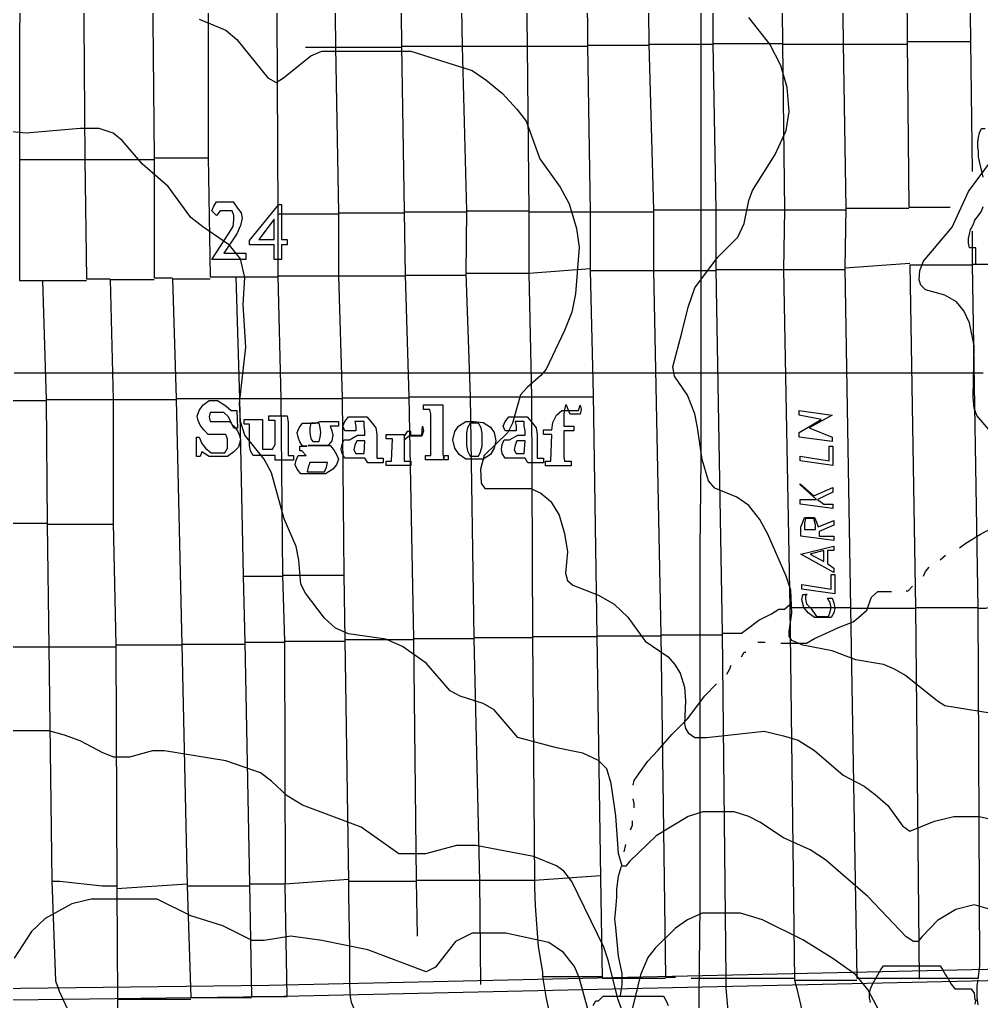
# Model space of a CAD drawing. Extents: x -0.82 to 6.83, y -0.63 to 7.9.
# Drawn here: x 1.976 to 2.53, y 6.406 to 6.971 of the extents above; entities that cross this region are included whole.
import ezdxf

# ---------------------------------------------------------------- set-up
doc = ezdxf.new("R2010")
doc.units = 0
for name, color, linetype in [('Grid', 7, 'CONTINUOUS'), ('Labels', 7, 'CONTINUOUS'), ('roads', 7, 'CONTINUOUS'), ('topo', 7, 'CONTINUOUS'), ('topo_grid', 7, 'CONTINUOUS'), ('water', 7, 'CONTINUOUS'), ('white', 7, 'CONTINUOUS')]:
    doc.layers.add(name, color=color, linetype=linetype)

msp = doc.modelspace()

# ---------------------------------------------------------------- linework, layer by layer
at = {"layer": 'Grid', "color": 1}
for points in [[(1.491971, 7.241483), (1.707619, 7.244658), (1.706037, 7.036378), (1.704454, 6.828654), (1.705507, 6.619871), (1.706034, 6.411062), (1.705507, 6.619871), (1.704454, 6.828654), (1.706037, 7.036378), (1.707619, 7.244658), (1.908504, 7.251537), (2.109916, 7.258416), (2.321873, 7.258416), (2.53383, 7.258416), (2.539629, 7.048046), (2.545429, 6.837676), (2.547543, 6.630984), (2.550181, 6.424318), (2.334529, 6.419555), (2.119408, 6.414793), (1.912724, 6.412147), (1.706037, 6.405744), (1.498298, 6.40839)], [(1.4983, 6.40577), (1.706039, 6.403124), (1.705513, 6.193786), (1.704986, 5.983945), (1.708676, 5.77675), (1.712367, 5.568999), (1.708676, 5.77675), (1.704986, 5.983945), (1.705513, 6.193786), (1.706039, 6.403124), (1.912724, 6.40577), (2.119408, 6.408416), (2.334528, 6.413179), (2.550176, 6.417941), (2.547541, 6.210719), (2.544906, 6.003524), (2.54385, 5.794715), (2.542268, 5.585932), (2.335057, 5.582228), (2.127318, 5.577995), (1.919579, 5.574291), (1.712365, 5.571645), (1.503571, 5.575349)]]:
    msp.add_lwpolyline(points, dxfattribs=at)
for points in [[(2.101481, 6.862362), (2.10359, 6.859716), (2.104116, 6.856541), (2.103063, 6.852308), (2.100954, 6.847545), (2.093572, 6.836433), (2.106226, 6.836433), (2.106226, 6.832728), (2.086718, 6.832728), (2.086718, 6.832728), (2.096209, 6.847545), (2.098844, 6.851778), (2.099371, 6.855483), (2.099371, 6.858128), (2.098318, 6.860774), (2.096736, 6.860774), (2.094627, 6.860774), (2.091463, 6.860774), (2.089354, 6.858128), (2.086719, 6.860774), (2.087775, 6.86342), (2.089357, 6.866066), (2.091995, 6.866066), (2.09463, 6.866066), (2.098848, 6.866066)], [(2.126789, 6.864452), (2.126789, 6.844344), (2.129952, 6.844344), (2.129952, 6.841169), (2.126789, 6.841169), (2.126789, 6.832702), (2.122571, 6.832702), (2.122571, 6.841169), (2.108335, 6.841169), (2.108335, 6.843814), (2.125207, 6.864452)], [(2.122571, 6.856012), (2.113608, 6.84437), (2.122571, 6.84437)]]:
    msp.add_lwpolyline(points, close=True, dxfattribs=at)
at = {"layer": 'Labels', "color": 6}
for points in [[(2.094627, 6.748459), (2.09779, 6.745813), (2.099372, 6.745813), (2.100954, 6.745813), (2.101481, 6.735759), (2.099372, 6.735759), (2.09779, 6.738934), (2.096208, 6.742109), (2.093573, 6.744754), (2.090409, 6.744754), (2.0883, 6.744754), (2.086718, 6.744754), (2.085662, 6.744754), (2.085135, 6.742109), (2.085662, 6.739463), (2.086718, 6.739463), (2.0883, 6.739463), (2.090409, 6.739463), (2.093573, 6.739463), (2.096736, 6.739463), (2.099374, 6.736817), (2.101482, 6.734171), (2.102535, 6.731525), (2.103062, 6.728879), (2.102009, 6.724646), (2.099374, 6.722), (2.095683, 6.719354), (2.09041, 6.719354), (2.085138, 6.719354), (2.08092, 6.722), (2.079864, 6.719354), (2.077755, 6.719354), (2.077755, 6.730467), (2.079337, 6.730467), (2.08092, 6.726763), (2.083028, 6.724117), (2.086192, 6.721471), (2.089882, 6.721471), (2.092518, 6.721471), (2.0941, 6.721471), (2.095682, 6.724117), (2.095682, 6.726763), (2.095682, 6.729409), (2.094626, 6.732054), (2.093044, 6.732054), (2.090406, 6.732054), (2.087243, 6.732054), (2.084608, 6.732054), (2.08197, 6.7347), (2.079861, 6.737346), (2.078808, 6.739992), (2.078282, 6.742638), (2.079335, 6.745813), (2.081446, 6.748988), (2.085136, 6.751634), (2.089881, 6.751634)], [(2.220643, 6.719989), (2.221696, 6.719989), (2.222752, 6.719989), (2.222752, 6.717344), (2.209571, 6.717344), (2.209571, 6.719989), (2.210624, 6.719989), (2.21115, 6.719989), (2.212206, 6.719989), (2.212733, 6.719989), (2.212733, 6.743802), (2.212206, 6.746448), (2.21115, 6.746448), (2.210095, 6.746448), (2.208507, 6.746448), (2.208507, 6.749094), (2.219584, 6.749094), (2.219584, 6.749094), (2.219584, 6.720624), (2.220111, 6.717979)], [(2.298675, 6.748988), (2.299202, 6.746342), (2.298675, 6.743696), (2.298149, 6.743696), (2.297622, 6.743696), (2.295513, 6.743696), (2.294458, 6.743696), (2.292878, 6.743696), (2.291822, 6.746342), (2.290769, 6.748988), (2.29024, 6.748988), (2.289714, 6.746342), (2.289187, 6.743696), (2.289187, 6.739463), (2.289187, 6.736817), (2.294987, 6.736817), (2.294987, 6.734171), (2.289185, 6.734171), (2.289185, 6.719354), (2.289712, 6.716709), (2.290238, 6.716709), (2.29182, 6.716709), (2.293403, 6.716709), (2.293403, 6.714063), (2.27864, 6.714063), (2.27864, 6.716709), (2.279693, 6.716709), (2.280749, 6.716709), (2.281805, 6.716709), (2.281805, 6.716709), (2.282331, 6.732054), (2.277586, 6.732054), (2.277586, 6.7347), (2.282331, 6.7347), (2.282858, 6.738934), (2.284966, 6.743167), (2.288129, 6.745813), (2.293402, 6.745813), (2.296037, 6.745813), (2.29762, 6.745813)], [(2.443671, 6.730546), (2.443671, 6.7279), (2.42469, 6.730546), (2.42469, 6.733192), (2.437344, 6.7406), (2.42469, 6.743246), (2.42469, 6.745892), (2.443671, 6.743246), (2.443671, 6.743246), (2.43049, 6.735838)], [(2.130479, 6.738986), (2.130479, 6.722582), (2.130479, 6.719936), (2.131535, 6.719936), (2.132588, 6.719936), (2.133643, 6.719936), (2.133643, 6.717291), (2.123625, 6.717291), (2.123099, 6.717291), (2.123099, 6.719936), (2.121516, 6.719936), (2.119934, 6.719936), (2.117826, 6.719936), (2.115188, 6.719936), (2.112552, 6.719936), (2.110444, 6.719936), (2.108861, 6.722582), (2.108335, 6.725757), (2.108335, 6.735282), (2.108335, 6.737928), (2.107282, 6.737928), (2.106226, 6.737928), (2.105173, 6.737928), (2.105173, 6.740574), (2.11519, 6.740574), (2.115717, 6.740574), (2.115717, 6.726286), (2.115717, 6.723641), (2.116243, 6.723641), (2.117299, 6.723641), (2.118881, 6.723641), (2.121516, 6.723641), (2.123098, 6.726286), (2.123098, 6.737399), (2.123098, 6.740045), (2.122043, 6.740045), (2.12099, 6.740045), (2.119407, 6.740045), (2.119407, 6.742691), (2.129952, 6.742691)], [(2.148933, 6.739516), (2.151042, 6.739516), (2.159478, 6.739516), (2.159478, 6.73687), (2.154732, 6.73687), (2.155788, 6.734224), (2.156314, 6.731578), (2.155788, 6.728403), (2.153679, 6.725757), (2.150515, 6.725757), (2.146825, 6.725757), (2.143133, 6.725757), (2.142606, 6.725757), (2.14208, 6.725757), (2.143133, 6.725757), (2.144189, 6.725757), (2.145771, 6.725757), (2.149461, 6.725757), (2.151569, 6.725757), (2.152625, 6.725757), (2.154734, 6.725757), (2.156843, 6.723111), (2.158425, 6.720466), (2.159478, 6.71782), (2.158425, 6.714645), (2.156316, 6.711999), (2.152098, 6.709353), (2.14946, 6.709353), (2.146297, 6.709353), (2.141552, 6.709353), (2.137861, 6.709353), (2.135752, 6.711999), (2.134697, 6.714645), (2.135223, 6.717291), (2.136279, 6.719936), (2.138388, 6.719936), (2.141023, 6.719936), (2.138388, 6.722582), (2.137335, 6.722582), (2.137335, 6.725228), (2.137335, 6.725228), (2.138914, 6.725228), (2.13997, 6.725228), (2.141552, 6.725228), (2.138917, 6.725228), (2.137337, 6.727874), (2.136282, 6.73052), (2.135755, 6.733166), (2.136808, 6.735811), (2.138917, 6.738457), (2.142081, 6.738457), (2.146299, 6.738457)], [(2.178986, 6.738457), (2.181095, 6.735811), (2.181621, 6.732107), (2.181621, 6.726286), (2.181621, 6.723641), (2.181621, 6.720995), (2.181621, 6.718349), (2.182674, 6.718349), (2.18373, 6.718349), (2.185312, 6.718349), (2.185312, 6.715703), (2.182674, 6.715703), (2.18004, 6.715703), (2.177931, 6.715703), (2.176349, 6.715703), (2.174767, 6.718349), (2.173184, 6.718349), (2.171602, 6.718349), (2.169493, 6.718349), (2.167385, 6.718349), (2.164749, 6.718349), (2.163167, 6.718349), (2.161585, 6.720995), (2.161058, 6.723641), (2.161585, 6.726286), (2.162641, 6.728932), (2.164223, 6.728932), (2.165805, 6.728932), (2.170551, 6.731578), (2.173186, 6.731578), (2.174769, 6.731578), (2.174769, 6.734224), (2.174242, 6.73687), (2.174242, 6.739516), (2.173186, 6.739516), (2.171604, 6.739516), (2.170022, 6.739516), (2.168969, 6.739516), (2.169495, 6.73687), (2.169495, 6.734224), (2.169495, 6.734224), (2.168969, 6.734224), (2.167916, 6.734224), (2.165805, 6.734224), (2.163167, 6.734224), (2.162114, 6.73687), (2.163167, 6.739516), (2.165276, 6.742161), (2.16844, 6.742161), (2.171603, 6.742161), (2.175821, 6.742161)], [(2.242787, 6.738986), (2.247005, 6.736341), (2.249114, 6.733166), (2.250167, 6.728403), (2.249114, 6.72417), (2.247005, 6.720466), (2.242787, 6.71782), (2.237514, 6.71782), (2.232769, 6.71782), (2.229079, 6.720466), (2.226441, 6.72417), (2.225388, 6.728932), (2.226441, 6.733695), (2.22855, 6.73687), (2.232768, 6.739516), (2.237513, 6.739516)], [(2.271258, 6.738457), (2.273367, 6.735811), (2.273893, 6.732107), (2.273893, 6.726286), (2.273893, 6.723641), (2.273893, 6.720995), (2.273893, 6.718349), (2.274949, 6.718349), (2.276002, 6.718349), (2.277584, 6.718349), (2.277584, 6.715703), (2.274949, 6.715703), (2.272311, 6.715703), (2.270202, 6.715703), (2.26862, 6.715703), (2.267038, 6.718349), (2.265456, 6.718349), (2.263873, 6.718349), (2.261765, 6.718349), (2.259656, 6.718349), (2.257018, 6.718349), (2.255436, 6.718349), (2.253854, 6.720995), (2.253327, 6.723641), (2.253854, 6.726286), (2.254907, 6.728932), (2.256489, 6.728932), (2.258071, 6.728932), (2.262816, 6.731578), (2.265451, 6.731578), (2.267034, 6.731578), (2.267034, 6.734224), (2.266507, 6.73687), (2.266507, 6.739516), (2.265451, 6.739516), (2.263872, 6.739516), (2.26229, 6.739516), (2.261234, 6.739516), (2.26176, 6.73687), (2.26176, 6.734224), (2.26176, 6.734224), (2.261234, 6.734224), (2.260181, 6.734224), (2.258072, 6.734224), (2.255437, 6.734224), (2.254381, 6.73687), (2.255437, 6.739516), (2.257546, 6.742161), (2.260709, 6.742161), (2.263873, 6.742161), (2.268091, 6.742161)], [(2.144715, 6.7279), (2.146297, 6.7279), (2.14735, 6.7279), (2.148406, 6.7279), (2.148932, 6.730546), (2.149459, 6.733192), (2.148932, 6.735838), (2.148406, 6.738484), (2.14735, 6.738484), (2.146297, 6.738484), (2.144715, 6.738484), (2.143659, 6.738484), (2.143133, 6.735838), (2.143133, 6.733192), (2.143659, 6.729488)], [(2.207984, 6.73687), (2.20851, 6.734224), (2.20746, 6.731049), (2.206407, 6.731049), (2.204825, 6.731049), (2.202184, 6.731049), (2.201131, 6.731049), (2.201131, 6.733695), (2.201131, 6.733695), (2.201131, 6.733695), (2.199022, 6.733695), (2.19744, 6.731049), (2.19744, 6.719407), (2.19744, 6.716761), (2.198496, 6.716761), (2.200078, 6.716761), (2.201131, 6.716761), (2.201131, 6.714116), (2.186894, 6.714116), (2.186894, 6.716761), (2.18795, 6.716761), (2.189003, 6.716761), (2.190058, 6.716761), (2.190058, 6.716761), (2.190585, 6.729461), (2.190058, 6.729461), (2.189003, 6.729461), (2.18795, 6.729461), (2.186894, 6.729461), (2.186894, 6.732107), (2.196912, 6.732107), (2.197438, 6.732107), (2.197438, 6.728932), (2.200607, 6.731578), (2.203765, 6.731578), (2.205879, 6.731578), (2.207462, 6.731578)], [(2.235405, 6.71946), (2.237514, 6.71946), (2.240152, 6.71946), (2.241205, 6.722106), (2.24226, 6.725281), (2.24226, 6.728985), (2.24226, 6.732689), (2.241734, 6.735864), (2.240152, 6.73851), (2.238043, 6.73851), (2.235408, 6.73851), (2.233825, 6.735864), (2.233299, 6.733219), (2.233299, 6.729514), (2.233299, 6.72581), (2.233825, 6.722635)], [(2.169495, 6.721048), (2.171077, 6.721048), (2.173186, 6.721048), (2.174242, 6.721048), (2.174768, 6.728456), (2.17213, 6.728456), (2.170021, 6.728456), (2.168968, 6.72581), (2.168442, 6.723164)], [(2.261768, 6.721048), (2.26335, 6.721048), (2.265459, 6.721048), (2.266514, 6.721048), (2.267041, 6.728456), (2.264406, 6.728456), (2.262297, 6.728456), (2.261241, 6.72581), (2.260715, 6.723164)], [(2.444198, 6.725281), (2.444198, 6.714169), (2.425217, 6.716814), (2.425217, 6.71946), (2.442089, 6.716814), (2.442089, 6.725281)], [(2.144715, 6.710517), (2.14735, 6.710517), (2.149459, 6.710517), (2.151568, 6.710517), (2.152623, 6.713163), (2.15315, 6.715809), (2.152623, 6.715809), (2.152094, 6.715809), (2.150515, 6.715809), (2.14946, 6.715809), (2.148406, 6.715809), (2.146297, 6.715809), (2.143133, 6.715809), (2.14208, 6.713163), (2.141553, 6.710517), (2.14208, 6.710517), (2.142606, 6.710517)], [(2.425217, 6.703638), (2.433126, 6.696759), (2.444198, 6.701521), (2.444198, 6.698876), (2.435235, 6.694642), (2.438926, 6.691996), (2.444198, 6.691996), (2.444198, 6.689351), (2.425217, 6.691996), (2.425217, 6.694642), (2.434708, 6.694642), (2.425217, 6.703109)], [(2.433653, 6.684138), (2.434709, 6.681493), (2.435762, 6.678847), (2.444725, 6.682551), (2.444725, 6.679905), (2.436289, 6.676201), (2.436289, 6.673555), (2.444725, 6.673555), (2.444725, 6.670909), (2.425744, 6.673555), (2.425744, 6.673555), (2.425744, 6.673555), (2.425744, 6.676201), (2.425744, 6.678847), (2.426799, 6.681493), (2.427852, 6.684138), (2.429435, 6.684138), (2.431543, 6.684138)], [(2.427853, 6.677286), (2.43418, 6.677286), (2.43418, 6.679931), (2.433127, 6.683636), (2.432071, 6.683636), (2.430492, 6.683636), (2.428383, 6.683636), (2.427856, 6.68099), (2.427856, 6.678344)], [(2.441034, 6.665168), (2.441034, 6.657759), (2.444725, 6.655114), (2.444725, 6.652468), (2.425744, 6.663051), (2.425744, 6.663051), (2.444725, 6.667814), (2.444725, 6.665168)], [(2.431017, 6.663051), (2.438926, 6.658818), (2.438926, 6.665168)], [(2.445252, 6.651462), (2.445252, 6.64035), (2.426272, 6.642996), (2.426272, 6.645641), (2.443144, 6.642996), (2.443144, 6.651462)], [(2.434708, 6.6272), (2.437871, 6.6272), (2.43998, 6.6272), (2.441562, 6.6272), (2.442615, 6.629846), (2.443142, 6.632492), (2.442615, 6.635138), (2.441033, 6.637783), (2.443671, 6.637783), (2.444724, 6.635138), (2.44525, 6.631963), (2.444724, 6.629317), (2.443142, 6.626671), (2.44103, 6.626671), (2.438395, 6.626671), (2.43365, 6.626671), (2.429959, 6.629317), (2.427324, 6.632492), (2.426271, 6.636725), (2.426797, 6.6399), (2.429432, 6.6399), (2.428379, 6.6399), (2.428379, 6.637254), (2.428906, 6.634608), (2.431541, 6.631963)]]:
    msp.add_lwpolyline(points, close=True, dxfattribs=at)
at = {"layer": 'roads', "color": 7}
for points in [[(2.447361, 7.14917), (2.448943, 7.053206), (2.449999, 6.957268), (2.451578, 6.862362)], [(2.122044, 7.144434), (2.123626, 7.050057), (2.124679, 6.859187)], [(2.156842, 7.050586), (2.157898, 6.955151)], [(2.194805, 7.050586), (2.195858, 6.95568)], [(2.229077, 7.050586), (2.230657, 6.95568)], [(2.267039, 7.050586), (2.268095, 6.95568)], [(2.302366, 7.051645), (2.302893, 6.956209)], [(2.337165, 7.052174), (2.374599, 7.052174), (2.375125, 6.956236)], [(2.337165, 7.052174), (2.338218, 6.956739)], [(2.414144, 7.053206), (2.4152, 6.956739)], [(2.486379, 7.053735), (2.486906, 6.9583)], [(2.522232, 7.054264), (2.523288, 6.9583), (2.524341, 6.883449)], [(1.976521, 7.048999), (1.975995, 6.953034)], [(2.012374, 7.049528), (2.01343, 6.890302)], [(2.051918, 7.049528), (2.0535, 6.89136)], [(2.084609, 7.049528), (2.084609, 6.891889)], [(2.140497, 6.955151), (2.157896, 6.955151)], [(2.157897, 6.955151), (2.159479, 6.859716)], [(2.157897, 6.955151), (2.195859, 6.955151)], [(2.19586, 6.95568), (2.197442, 6.860245)], [(2.19586, 6.95568), (2.230658, 6.95568)], [(2.230658, 6.95568), (2.268093, 6.95568)], [(2.230658, 6.95568), (2.233296, 6.860774)], [(2.268094, 6.95568), (2.302892, 6.95568)], [(2.268094, 6.95568), (2.269147, 6.860245)], [(2.302893, 6.956209), (2.304475, 6.860245)], [(2.302893, 6.956209), (2.338218, 6.956209)], [(2.338219, 6.956739), (2.340854, 6.861303)], [(2.338219, 6.956739), (2.375126, 6.956739)], [(2.375127, 6.957268), (2.415198, 6.957268)], [(2.375127, 6.957268), (2.376709, 6.861303)], [(2.415199, 6.956739), (2.416252, 6.861303)], [(2.415199, 6.956739), (2.449997, 6.956739), (2.486904, 6.956739)], [(2.486906, 6.9583), (2.523286, 6.9583)], [(2.486906, 6.9583), (2.487959, 6.862891)], [(1.975993, 6.953034), (1.975993, 6.890302)], [(2.0535, 6.89136), (2.084608, 6.89136)], [(2.0535, 6.89136), (2.0535, 6.822277)], [(2.084609, 6.891889), (2.085662, 6.822806)], [(1.975993, 6.890302), (1.975993, 6.82069)], [(1.975993, 6.890302), (2.013428, 6.890302)], [(2.013429, 6.890302), (2.053499, 6.890302)], [(2.013429, 6.890302), (2.014482, 6.821748)], [(2.124679, 6.859187), (2.124679, 6.823336)], [(2.124679, 6.859187), (2.159478, 6.859187)], [(2.159479, 6.859716), (2.159479, 6.823336)], [(2.159479, 6.859716), (2.197441, 6.859716)], [(2.197442, 6.860245), (2.233294, 6.860245)], [(2.197442, 6.860245), (2.197969, 6.823865)], [(2.233295, 6.860774), (2.232768, 6.824923)], [(2.233295, 6.860774), (2.269147, 6.860774)], [(2.269148, 6.860245), (2.304474, 6.860245), (2.304474, 6.826511)], [(2.269148, 6.860245), (2.269148, 6.824923)], [(2.304475, 6.860245), (2.340854, 6.860245)], [(2.340855, 6.861303), (2.376708, 6.861303)], [(2.340855, 6.861303), (2.340855, 6.826511)], [(2.376709, 6.861303), (2.376709, 6.82704)], [(2.376709, 6.861303), (2.416252, 6.861303)], [(2.416253, 6.861303), (2.415727, 6.82704)], [(2.416253, 6.861303), (2.451579, 6.861303)], [(2.451579, 6.862362), (2.451052, 6.828072)], [(2.451579, 6.862362), (2.487959, 6.862362)], [(2.48796, 6.862891), (2.511686, 6.862891)], [(2.524341, 6.849159), (2.524341, 6.830109)], [(2.451052, 6.828072), (2.488487, 6.830718)], [(2.488487, 6.829659), (2.52434, 6.829659)], [(2.488487, 6.829659), (2.491651, 6.632465)], [(2.524341, 6.830188), (2.53594, 6.830188)], [(2.524341, 6.830188), (2.527504, 6.631936)], [(2.197969, 6.823865), (2.200078, 6.75375)], [(2.197969, 6.823865), (2.232767, 6.823865)], [(2.232767, 6.824923), (2.269147, 6.824923)], [(2.232767, 6.824923), (2.235405, 6.75375)], [(2.269148, 6.824923), (2.304474, 6.827569)], [(2.269148, 6.824923), (2.27073, 6.75375)], [(2.304475, 6.826511), (2.340854, 6.826511)], [(2.304475, 6.826511), (2.306055, 6.754782)], [(2.340855, 6.826511), (2.345073, 6.616643)], [(2.340855, 6.826511), (2.376708, 6.826511)], [(2.376709, 6.82704), (2.3804, 6.617701)], [(2.376709, 6.82704), (2.415725, 6.82704)], [(2.415726, 6.82704), (2.451051, 6.82704)], [(2.415726, 6.82704), (2.419417, 6.632465)], [(2.451052, 6.828072), (2.454216, 6.631936)], [(1.975993, 6.82069), (1.989174, 6.82069)], [(1.989174, 6.82069), (1.991283, 6.752163)], [(1.989174, 6.82069), (2.014482, 6.82069)], [(2.014483, 6.821748), (2.028191, 6.821748)], [(2.028191, 6.821219), (2.053499, 6.821219)], [(2.028191, 6.821219), (2.029773, 6.752163)], [(2.0535, 6.822277), (2.064045, 6.822277)], [(2.064045, 6.821748), (2.066154, 6.752692)], [(2.064045, 6.821748), (2.085662, 6.821748)], [(2.085663, 6.822806), (2.100426, 6.822806)], [(2.100426, 6.822806), (2.102535, 6.752692)], [(2.100426, 6.822806), (2.124679, 6.822806)], [(2.124679, 6.823336), (2.126261, 6.752692), (2.127317, 6.650933)], [(2.124679, 6.823336), (2.159478, 6.823336)], [(2.159479, 6.823336), (2.161588, 6.753221)], [(2.159479, 6.823336), (2.197968, 6.823336)], [(1.949631, 6.751634), (1.991283, 6.751634)], [(1.991284, 6.752163), (2.029773, 6.752163)], [(1.991284, 6.752163), (1.991811, 6.680461), (1.992864, 6.60979)], [(2.029774, 6.752163), (2.029774, 6.68099)], [(2.029774, 6.752163), (2.066154, 6.752163), (2.069317, 6.610849)], [(2.066154, 6.752692), (2.102534, 6.752692)], [(2.102535, 6.752692), (2.126261, 6.752692)], [(2.102535, 6.752692), (2.104644, 6.650404)], [(2.126262, 6.752692), (2.161587, 6.752692)], [(2.161588, 6.753221), (2.162641, 6.651462), (2.163167, 6.614024)], [(2.161588, 6.753221), (2.200077, 6.753221)], [(2.200077, 6.75375), (2.202715, 6.614553)], [(2.200077, 6.75375), (2.235403, 6.75375), (2.237512, 6.615082)], [(2.235404, 6.75375), (2.27073, 6.75375)], [(2.27073, 6.75375), (2.271257, 6.615611)], [(2.27073, 6.75375), (2.306055, 6.75375)], [(2.306056, 6.754782), (2.308165, 6.61614)], [(2.527504, 6.631936), (2.53225, 6.631936), (2.54174, 6.634582), (2.547013, 6.637228), (2.550176, 6.639874), (2.554921, 6.643578), (2.561248, 6.649928), (2.564939, 6.655749), (2.573902, 6.668449), (2.57812, 6.673211), (2.586556, 6.682207), (2.590247, 6.684853), (2.594992, 6.687499), (2.598683, 6.687499), (2.603428, 6.687499), (2.610809, 6.687499), (2.616082, 6.687499), (2.621881, 6.687499), (2.627685, 6.690144), (2.636649, 6.694907), (2.643503, 6.697553), (2.650884, 6.700199), (2.65721, 6.702844), (2.661428, 6.70549)], [(1.951739, 6.68099), (1.99181, 6.68099)], [(1.991811, 6.680461), (2.029773, 6.680461)], [(2.029774, 6.68099), (2.031356, 6.610849)], [(2.104644, 6.650404), (2.1057, 6.612436)], [(2.104644, 6.650404), (2.127316, 6.650404)], [(2.127316, 6.650933), (2.162642, 6.650933)], [(2.127316, 6.650933), (2.128372, 6.612965)], [(2.3804, 6.617701), (2.3862, 6.617701), (2.389891, 6.617701), (2.391471, 6.617701), (2.395162, 6.620347), (2.401489, 6.62511), (2.40887, 6.628814), (2.413088, 6.63146), (2.416252, 6.63146), (2.419415, 6.634106)], [(2.419417, 6.632465), (2.454215, 6.632465)], [(2.419417, 6.632465), (2.422052, 6.417888)], [(2.454216, 6.631936), (2.457906, 6.418946)], [(2.454216, 6.631936), (2.49165, 6.631936)], [(2.491651, 6.632465), (2.527504, 6.632465), (2.528557, 6.425799), (2.527504, 6.418391)], [(2.491651, 6.632465), (2.49376, 6.418417)], [(2.202714, 6.614553), (2.237512, 6.614553), (2.240676, 6.474826)], [(2.202714, 6.614553), (2.204296, 6.475356)], [(2.237513, 6.615082), (2.271256, 6.615082)], [(2.271257, 6.615611), (2.308164, 6.615611)], [(2.271257, 6.615611), (2.272313, 6.475356)], [(2.308165, 6.61614), (2.345072, 6.61614)], [(2.308165, 6.61614), (2.310274, 6.476943), (2.311329, 6.418946)], [(2.345073, 6.616643), (2.380399, 6.616643)], [(2.345073, 6.616643), (2.347711, 6.419476)], [(2.3804, 6.617701), (2.382509, 6.418946)], [(1.953321, 6.60979), (1.992864, 6.60979), (1.994446, 6.474826), (1.996555, 6.417359), (1.998664, 6.411538)], [(1.992866, 6.60979), (2.031354, 6.60979)], [(2.031355, 6.610849), (2.069317, 6.610849)], [(2.031356, 6.610849), (2.031883, 6.47062)], [(2.069318, 6.611378), (2.072481, 6.472181), (2.07459, 6.40786)], [(2.069318, 6.611378), (2.105698, 6.611378)], [(2.105699, 6.612436), (2.108334, 6.473239)], [(2.105699, 6.612436), (2.12837, 6.612436)], [(2.128371, 6.612965), (2.128898, 6.473239)], [(2.128371, 6.612965), (2.163169, 6.612965)], [(2.16317, 6.614024), (2.165279, 6.474826)], [(2.16317, 6.614024), (2.202713, 6.614024)], [(1.994447, 6.474826), (1.999192, 6.474826), (2.023446, 6.472181), (2.028718, 6.472181), (2.031882, 6.472181)], [(2.031883, 6.47062), (2.072481, 6.473265)], [(2.108335, 6.473239), (2.128898, 6.473239)], [(2.108335, 6.473239), (2.109388, 6.40839)], [(2.128898, 6.473239), (2.165278, 6.475885)], [(2.165279, 6.474826), (2.204295, 6.474826)], [(2.165279, 6.474826), (2.165279, 6.466889), (2.165806, 6.436303), (2.165806, 6.418841), (2.165806, 6.415136), (2.166332, 6.408257), (2.166859, 6.405082), (2.167914, 6.402436), (2.170023, 6.394499), (2.172132, 6.389736), (2.173711, 6.385503), (2.174767, 6.380741), (2.177402, 6.37492), (2.178985, 6.36857)], [(2.204296, 6.475356), (2.204822, 6.443182)], [(2.204296, 6.475356), (2.240676, 6.475356)], [(2.240677, 6.475356), (2.241203, 6.415242)], [(2.240677, 6.475356), (2.272311, 6.475356)], [(2.272312, 6.475356), (2.310274, 6.478001)], [(2.272312, 6.475356), (2.272312, 6.471122), (2.272839, 6.460539), (2.274421, 6.437256), (2.277056, 6.422439), (2.277056, 6.419793)], [(2.031883, 6.47062), (2.03241, 6.406802)], [(2.072481, 6.472181), (2.108334, 6.472181)], [(2.109389, 6.40839), (2.129952, 6.40839), (2.128899, 6.47271)], [(2.277057, 6.420005), (2.284439, 6.420005), (2.300783, 6.420005), (2.311328, 6.420005)], [(2.277057, 6.420005), (2.279166, 6.407305), (2.285493, 6.378306), (2.286548, 6.373015), (2.287602, 6.368781)], [(2.311329, 6.418946), (2.347709, 6.418946)], [(2.34771, 6.419476), (2.35351, 6.419476)], [(2.362473, 6.418946), (2.363529, 6.418946), (2.374073, 6.418946), (2.382509, 6.418946)], [(2.382509, 6.418946), (2.382509, 6.413126), (2.383562, 6.402542), (2.384088, 6.388255), (2.385144, 6.380317), (2.385144, 6.368676), (2.385144, 6.349626), (2.385671, 6.339042), (2.385144, 6.322638), (2.384618, 6.310996), (2.382509, 6.299884), (2.381453, 6.291946), (2.378818, 6.280834), (2.376709, 6.275013), (2.373545, 6.267605), (2.370382, 6.260196), (2.367747, 6.252259), (2.366691, 6.247496), (2.366165, 6.244321), (2.365112, 6.237442), (2.364585, 6.233738), (2.364585, 6.230034), (2.364585, 6.227388)], [(2.382509, 6.418946), (2.397799, 6.418946), (2.422052, 6.418946)], [(2.422053, 6.417888), (2.457906, 6.417888)], [(2.422053, 6.417888), (2.423106, 6.413655), (2.425744, 6.403071), (2.427853, 6.388784), (2.429961, 6.379259), (2.430488, 6.369734), (2.431541, 6.360738), (2.431541, 6.357034), (2.432067, 6.353859)], [(2.457906, 6.418946), (2.493759, 6.418946), (2.514849, 6.418946), (2.527503, 6.418946)], [(2.527504, 6.417888), (2.526977, 6.414713), (2.526977, 6.407834), (2.527504, 6.403601)], [(1.998665, 6.411565), (2.003411, 6.40151), (2.010792, 6.386165), (2.013956, 6.378227), (2.018173, 6.366585), (2.018699, 6.36394), (2.019226, 6.35706), (2.018699, 6.354415), (2.018699, 6.347006), (2.018173, 6.337481), (2.017646, 6.33166), (2.016064, 6.32531), (2.012901, 6.313669), (2.010793, 6.305731), (2.007102, 6.295148), (2.003412, 6.284565), (2.002356, 6.279802), (2.0013, 6.27504), (2.000247, 6.269748)], [(2.03241, 6.406802), (2.037155, 6.406802), (2.05719, 6.406802), (2.06879, 6.406802), (2.074589, 6.406802)], [(2.03241, 6.406802), (2.03241, 6.40151)], [(2.07459, 6.40786), (2.109389, 6.40786)]]:
    msp.add_lwpolyline(points, dxfattribs=at)
at = {"layer": 'topo', "color": 2}
for points in [[(2.079337, 6.971211), (2.094627, 6.964861), (2.100954, 6.95957), (2.118885, 6.937345), (2.12363, 6.934699), (2.127848, 6.937345), (2.143666, 6.950045), (2.149993, 6.95269), (2.154738, 6.95269), (2.201135, 6.95269), (2.236461, 6.941578), (2.244369, 6.936286), (2.25386, 6.928349), (2.262296, 6.919353), (2.267568, 6.912474), (2.275477, 6.890778), (2.287076, 6.874374), (2.292349, 6.864849), (2.296567, 6.850561), (2.298149, 6.839978), (2.296041, 6.813096), (2.293932, 6.802513), (2.289714, 6.79193), (2.279169, 6.769705), (2.276005, 6.766), (2.268097, 6.759121), (2.264406, 6.754888), (2.259661, 6.738484), (2.257023, 6.733192), (2.243315, 6.719963), (2.241207, 6.712025), (2.241733, 6.704088), (2.243842, 6.700913), (2.247533, 6.700913), (2.262823, 6.700913), (2.270204, 6.700913), (2.276004, 6.698267), (2.281804, 6.693505), (2.286549, 6.685567), (2.289712, 6.674984), (2.291294, 6.6644), (2.290241, 6.65223), (2.291294, 6.647996), (2.294458, 6.64535), (2.309225, 6.63953), (2.318188, 6.634238), (2.326097, 6.62683), (2.336114, 6.613071), (2.349295, 6.604075), (2.352986, 6.599842), (2.35615, 6.59455), (2.358786, 6.586613), (2.359312, 6.578675), (2.358786, 6.565446), (2.359312, 6.5628), (2.360894, 6.560155), (2.364584, 6.557509), (2.371438, 6.557509), (2.404655, 6.561213), (2.415727, 6.558567), (2.424163, 6.555921), (2.433653, 6.5501), (2.449998, 6.535813), (2.462125, 6.529463), (2.468451, 6.5247), (2.475833, 6.51835), (2.484269, 6.506709), (2.488487, 6.503534), (2.502727, 6.509355), (2.513799, 6.512), (2.528562, 6.512), (2.539634, 6.509355)], [(2.541753, 6.570447), (2.508537, 6.575739), (2.504319, 6.578384), (2.485864, 6.593201), (2.479537, 6.596905), (2.47321, 6.599551), (2.457393, 6.602197), (2.443686, 6.607489), (2.426813, 6.610664), (2.420486, 6.613309), (2.418904, 6.615955), (2.418904, 6.618601), (2.420486, 6.629184), (2.41996, 6.642414), (2.417322, 6.650351), (2.406778, 6.674693), (2.402032, 6.683159), (2.395705, 6.691097), (2.388851, 6.695859), (2.376197, 6.701151), (2.372507, 6.705384), (2.368816, 6.717555), (2.366181, 6.736076), (2.364598, 6.744014), (2.36038, 6.754597), (2.352995, 6.765709), (2.351942, 6.771001), (2.357218, 6.79058), (2.360909, 6.805397), (2.3646, 6.816509), (2.377781, 6.833972), (2.389381, 6.845614), (2.393071, 6.853551), (2.395706, 6.86678), (2.397815, 6.872601), (2.410996, 6.893239), (2.417322, 6.906997), (2.418905, 6.918109), (2.417852, 6.931868), (2.41416, 6.944568), (2.407833, 6.956739), (2.395707, 6.972084)], [(2.534874, 6.458555), (2.525384, 6.4612), (2.514839, 6.458555), (2.504294, 6.452205), (2.495331, 6.44268), (2.493222, 6.440034), (2.490587, 6.440034), (2.486368, 6.44268), (2.464224, 6.465963), (2.439971, 6.48713), (2.431008, 6.49295), (2.415718, 6.49983), (2.402009, 6.508825), (2.395682, 6.512), (2.387246, 6.514646), (2.377755, 6.514646), (2.369319, 6.514646), (2.360883, 6.512), (2.342425, 6.500888), (2.327135, 6.486071), (2.325027, 6.483425), (2.322918, 6.483425), (2.320809, 6.490834), (2.319227, 6.51253), (2.316592, 6.53105), (2.313956, 6.539517), (2.309211, 6.54428), (2.300248, 6.548513), (2.284958, 6.551688), (2.262813, 6.557509), (2.249105, 6.573384), (2.242778, 6.577088), (2.229597, 6.581321), (2.223797, 6.584496), (2.210089, 6.600371), (2.19638, 6.609896), (2.18689, 6.61413), (2.165268, 6.617305), (2.157887, 6.62048), (2.15156, 6.6263), (2.140488, 6.640588), (2.137853, 6.64588), (2.136797, 6.659638), (2.135215, 6.667575), (2.128361, 6.68345), (2.12098, 6.709909), (2.116762, 6.717846), (2.10569, 6.731605), (2.103055, 6.739542), (2.102526, 6.750125), (2.106217, 6.782299), (2.104635, 6.80664), (2.10569, 6.822515), (2.103055, 6.833099), (2.096728, 6.841036), (2.081438, 6.85162), (2.074584, 6.856911), (2.061402, 6.874903), (2.04664, 6.887603), (2.03504, 6.901361), (2.029768, 6.905595), (2.021859, 6.90824), (2.010787, 6.90824), (1.979679, 6.905595), (1.951204, 6.90824)], [(2.53594, 6.732372), (2.526977, 6.742955), (2.525395, 6.747189), (2.524868, 6.753539), (2.525395, 6.783066), (2.52276, 6.796295), (2.519597, 6.803174), (2.515379, 6.808466), (2.508524, 6.81217), (2.497452, 6.815345), (2.494817, 6.817991), (2.493764, 6.821166), (2.49429, 6.826458), (2.496399, 6.831749), (2.512743, 6.851329), (2.522234, 6.871966), (2.535942, 6.890487)], [(2.322398, 6.401272), (2.320289, 6.407093), (2.315017, 6.428789), (2.312379, 6.436726), (2.293926, 6.474694), (2.289181, 6.480515), (2.284963, 6.48369), (2.271781, 6.488982), (2.238565, 6.495332), (2.227498, 6.495332), (2.209571, 6.490569), (2.201136, 6.490569), (2.194281, 6.490569), (2.172664, 6.505915), (2.138916, 6.518615), (2.129953, 6.523907), (2.12099, 6.532373), (2.114663, 6.537136), (2.094628, 6.544015), (2.059302, 6.549836), (2.052448, 6.549836), (2.039267, 6.546132), (2.030304, 6.546132), (2.023977, 6.548778), (2.010796, 6.555657), (2.001833, 6.558832), (1.992869, 6.561478), (1.979688, 6.561478), (1.970721, 6.561478)], [(2.303375, 6.399817), (2.298104, 6.419396), (2.295466, 6.425746), (2.289139, 6.433684), (2.280704, 6.439505), (2.255923, 6.444796), (2.244896, 6.444796), (2.23646, 6.444796), (2.226969, 6.440034), (2.21537, 6.425217), (2.210098, 6.422571), (2.176354, 6.435271), (2.149987, 6.440563), (2.132061, 6.443209), (2.116771, 6.440563), (2.109917, 6.440563), (2.093045, 6.44903), (2.074591, 6.45485), (2.055083, 6.464375), (2.017121, 6.464375), (2.006049, 6.46173), (1.990759, 6.453263), (1.982851, 6.445855), (1.972829, 6.430509)], [(2.490593, 6.362828), (2.46423, 6.412385), (2.457376, 6.420851), (2.444195, 6.430376), (2.426796, 6.44096), (2.403597, 6.452601), (2.390943, 6.456306), (2.379871, 6.456306), (2.368799, 6.456306), (2.360363, 6.452601), (2.353504, 6.447839), (2.341905, 6.436197), (2.337687, 6.430906), (2.333469, 6.420851), (2.328724, 6.401801)]]:
    msp.add_lwpolyline(points, dxfattribs=at)
at = {"layer": 'topo_grid', "color": 7}
for points in [[(2.367205, 6.357246), (2.367205, 6.408919), (2.367732, 6.460592), (2.367732, 6.511736), (2.367732, 6.563409), (2.367732, 6.614553), (2.367732, 6.666226), (2.368258, 6.717899), (2.368258, 6.769017), (2.368258, 6.82069), (2.368258, 6.871834), (2.368258, 6.923507), (2.368258, 6.97518), (2.368785, 7.026324), (2.368785, 7.077997), (2.368785, 7.129141), (2.368785, 7.180814), (2.368785, 7.224576)], [(1.972829, 6.767456), (2.009736, 6.767456), (2.047175, 6.767456), (2.084082, 6.767456), (2.121516, 6.767456), (2.158423, 6.767456), (2.195862, 6.767456), (2.233296, 6.767456), (2.270204, 6.767456), (2.307638, 6.767456), (2.344545, 6.767456), (2.381979, 6.767456), (2.418891, 6.767456), (2.456326, 6.767456), (2.49376, 6.767456), (2.530667, 6.767456)]]:
    msp.add_lwpolyline(points, dxfattribs=at)
at = {"layer": 'water', "color": 4}
for points in [[(2.516959, 6.666729), (2.52065, 6.669375), (2.529086, 6.674666), (2.538049, 6.679429), (2.544376, 6.683662), (2.550703, 6.686308), (2.557557, 6.690012), (2.561248, 6.692658), (2.569684, 6.698479), (2.577592, 6.7043), (2.579703, 6.706945)], [(2.505887, 6.659876), (2.509051, 6.662522)], [(2.496396, 6.650404), (2.497452, 6.65305), (2.49956, 6.655696)], [(2.486379, 6.641964), (2.487432, 6.641964), (2.490067, 6.64461)], [(2.414144, 6.611907), (2.42258, 6.611907), (2.428907, 6.611907), (2.433652, 6.614553), (2.439452, 6.617199), (2.447361, 6.620903), (2.455797, 6.624078), (2.45896, 6.626724), (2.463705, 6.630957), (2.466343, 6.638365), (2.470033, 6.64154), (2.472671, 6.64154), (2.477943, 6.64154)], [(2.400963, 6.612436), (2.403072, 6.612436), (2.405181, 6.612436)], [(2.391472, 6.603996), (2.393054, 6.606642), (2.39411, 6.606642)], [(2.383036, 6.593968), (2.384618, 6.596614), (2.385671, 6.59926)], [(2.329256, 6.530177), (2.329782, 6.532823), (2.332418, 6.536527), (2.337691, 6.543936), (2.34349, 6.550286), (2.351399, 6.559281), (2.360362, 6.568277), (2.37038, 6.581506), (2.377234, 6.588386)], [(2.329783, 6.517001), (2.329783, 6.519647), (2.329256, 6.522293)], [(2.327674, 6.504354), (2.32873, 6.507), (2.32873, 6.509646)], [(2.323983, 6.491707), (2.325039, 6.49594)], [(2.321874, 6.408919), (2.32293, 6.415269), (2.32293, 6.421619), (2.320821, 6.431673), (2.319765, 6.441727), (2.319239, 6.448077), (2.318712, 6.45284), (2.319239, 6.45866), (2.319765, 6.46554), (2.319765, 6.470302), (2.320821, 6.47771), (2.322403, 6.483531)]]:
    msp.add_lwpolyline(points, dxfattribs=at)
at = {"layer": 'white', "color": 7}
for points in [[(2.530668, 6.880274), (2.528559, 6.88927), (2.528033, 6.891916), (2.528033, 6.895091), (2.527506, 6.897736), (2.527506, 6.900382), (2.528033, 6.903028), (2.528559, 6.905674), (2.529612, 6.90832), (2.531721, 6.90832)], [(2.530139, 6.830003), (2.528559, 6.830003), (2.526977, 6.830003), (2.526451, 6.830003), (2.526451, 6.839528), (2.526451, 6.839528), (2.526451, 6.839528), (2.526451, 6.839528), (2.525924, 6.839528), (2.525924, 6.839528), (2.525395, 6.839528), (2.524868, 6.839528), (2.524342, 6.839528), (2.523815, 6.839528), (2.523286, 6.839528), (2.52276, 6.839528), (2.52276, 6.839528), (2.522233, 6.842174), (2.522233, 6.84482), (2.52276, 6.847466), (2.523286, 6.850111), (2.524868, 6.852757), (2.525924, 6.855403), (2.528033, 6.858049), (2.529612, 6.860695), (2.530668, 6.863341)], [(2.465814, 6.40495), (2.465287, 6.407596), (2.465287, 6.410242), (2.465814, 6.412888), (2.466869, 6.415533), (2.468452, 6.418179), (2.470034, 6.420825), (2.471616, 6.423471), (2.473198, 6.426117), (2.473725, 6.426117), (2.49376, 6.426117), (2.505359, 6.426117), (2.505885, 6.426117), (2.507467, 6.423471), (2.50905, 6.420825), (2.510632, 6.418179), (2.512214, 6.415533), (2.514323, 6.412888), (2.515905, 6.412888), (2.518014, 6.412888), (2.520122, 6.412888), (2.522231, 6.412888), (2.523813, 6.412888), (2.525396, 6.410242), (2.525922, 6.406538), (2.525922, 6.406538), (2.526449, 6.406538), (2.525922, 6.403892)], [(2.306062, 6.403257), (2.307642, 6.405903), (2.309224, 6.405903), (2.311859, 6.408548), (2.314497, 6.408548), (2.317132, 6.408548), (2.320295, 6.408548), (2.323459, 6.408548), (2.326095, 6.408548), (2.329258, 6.408548), (2.332422, 6.408548), (2.335057, 6.408548), (2.338221, 6.408548), (2.340856, 6.408548), (2.342965, 6.408548), (2.345074, 6.408548), (2.346653, 6.408548), (2.348236, 6.405903), (2.349291, 6.403257)]]:
    msp.add_lwpolyline(points, dxfattribs=at)

doc.saveas('drawing.dxf')
